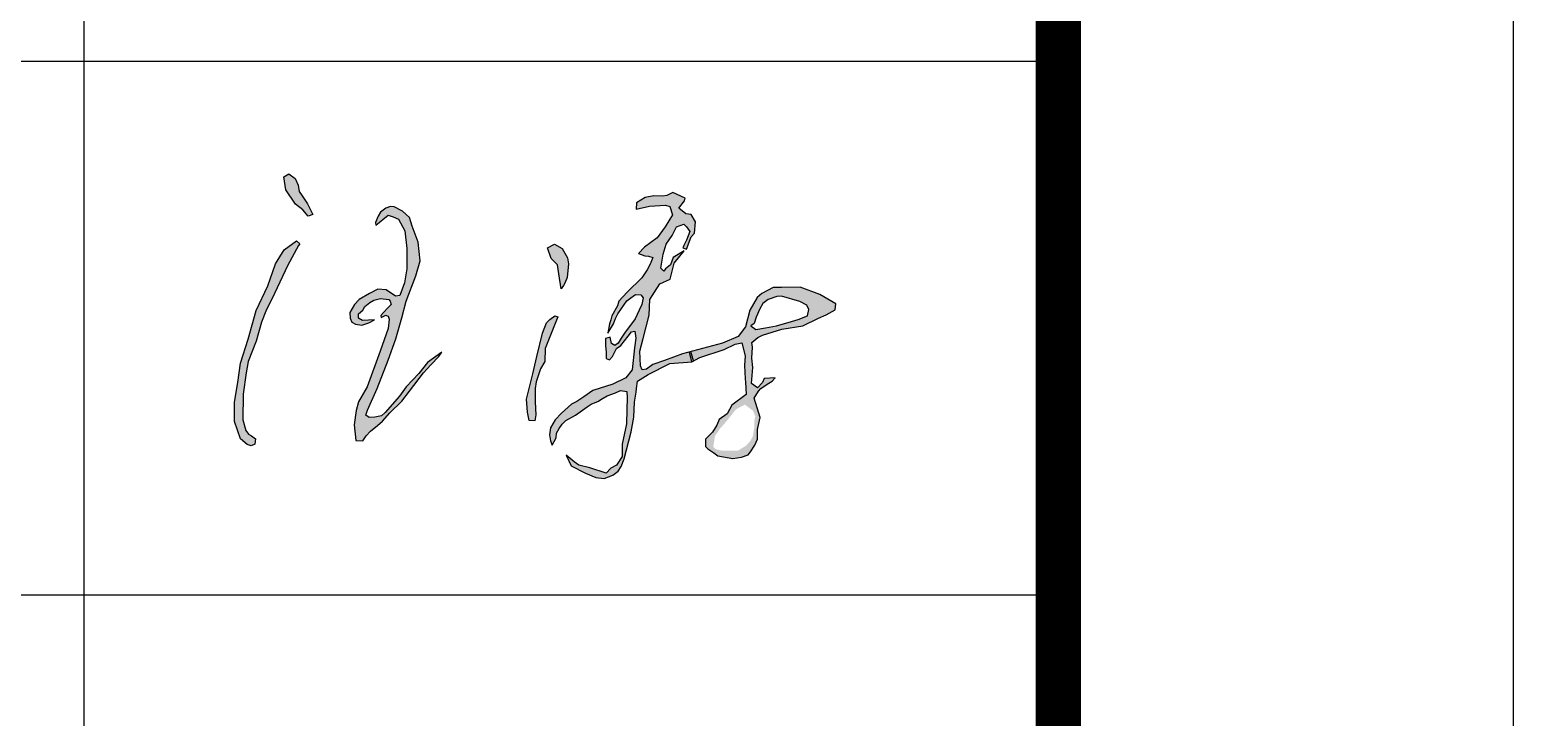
# Model space of a CAD drawing. Extents: x 1036631 to 1215829, y 649019 to 896649.
# Drawn here: x 1212488 to 1215749, y 810908 to 812418 of the extents above; entities that cross this region are included whole.
import ezdxf

# ---------------------------------------------------------------- set-up
doc = ezdxf.new("R2010")
doc.units = 0
doc.header["$LTSCALE"] = 1000
doc.header["$MEASUREMENT"] = 0
for name, color, linetype in [('PUB_TEXT', 7, 'Continuous'), ('TWT_TITLE', 7, 'Continuous'), ('图框', 7, 'Continuous')]:
    doc.layers.add(name, color=color, linetype=linetype)

msp = doc.modelspace()

# ---------------------------------------------------------------- hatches: boundary and pattern name
at = {"layer": 'PUB_TEXT'}
h = msp.add_hatch(color=4, dxfattribs=at)
h.paths.add_polyline_path([(1213056.1, 811900.8), (1213081.4, 811948.3), (1213075.2, 811954.5), (1213047.6, 811934.6), (1213028.5, 811903.5), (1213012.1, 811855.6), (1212986.1, 811801.3), (1212968.4, 811738.3), (1212952.1, 811685.9), (1212945.6, 811643.2), (1212938.3, 811600), (1212938.6, 811557.9), (1212951.9, 811519.4), (1212966.1, 811507), (1212975, 811504.5), (1212983.5, 811508), (1212984.8, 811519.7), (1212975.6, 811526.3), (1212965, 811532.7), (1212956.9, 811561.5), (1212957.4, 811617.9), (1212964, 811664.2), (1212968.8, 811689.5), (1212986.3, 811734), (1212997.6, 811776), (1213007.8, 811799.7), (1213026.3, 811838.5)])
h.paths.add_polyline_path([(1213087.6, 812053), (1213081, 812062.6), (1213078.5, 812076.8), (1213071.9, 812091.5), (1213057.7, 812101.1), (1213047, 812094.5), (1213051.6, 812066.6), (1213072.4, 812034.7), (1213089.1, 812022.6), (1213100.3, 812008.4), (1213110.9, 812011.9), (1213098.7, 812035.2)])
h = msp.add_hatch(color=4, dxfattribs=at)
h.paths.add_polyline_path([(1213847.4, 811660.5), (1213895.5, 811685.1), (1213943.9, 811688.9), (1213938.2, 811710.2), (1213923.4, 811706.3), (1213883.3, 811691.2), (1213857.6, 811682.9), (1213843.7, 811672.3), (1213834.8, 811671.2), (1213830.9, 811680.1), (1213829.2, 811711.8), (1213836.4, 811739.7), (1213849.8, 811791), (1213851.3, 811825.4), (1213861.9, 811841.7), (1213873.6, 811859.8), (1213895.8, 811869.9), (1213905.1, 811905.6), (1213926.6, 811932), (1213902.6, 811917.4), (1213896.5, 811901.9), (1213886, 811892.9), (1213882.1, 811887.9), (1213875.2, 811894.5), (1213880.5, 811925.3), (1213887.1, 811946.8), (1213900.3, 811966.3), (1213910.2, 811985), (1213926.2, 811991), (1213931.9, 811985.3), (1213939.4, 811974.5), (1213931.7, 811955.8), (1213926.2, 811944.3), (1213924.2, 811939.3), (1213931.7, 811935.8), (1213942.1, 811963), (1213949.8, 811971), (1213951.8, 811996.3), (1213942, 812012.2), (1213930.5, 812013.5), (1213915.2, 812026.1), (1213927.7, 812042.4), (1213928.7, 812048), (1213901.9, 812060.1), (1213888.7, 812054.2), (1213879.3, 812052.1), (1213860.2, 812052.8), (1213841, 812049.4), (1213821.9, 812037.9), (1213821.1, 812024.1), (1213850.7, 812030.5), (1213885.9, 812032.9), (1213895.5, 812029.7), (1213901.1, 812011.3), (1213885.1, 811984.9), (1213867.5, 811960.9), (1213839.5, 811940.2), (1213826.7, 811926.6), (1213840.7, 811921.7), (1213848.7, 811920.6), (1213857.6, 811917.5), (1213851.8, 811903.4), (1213845.7, 811890.9), (1213833.7, 811873.1), (1213801.9, 811841.7), (1213783.5, 811821.9), (1213780.2, 811811.7), (1213768.2, 811789.5), (1213765.5, 811780.5), (1213762.9, 811771.7), (1213759, 811751.2), (1213771.5, 811772.1), (1213775.7, 811783.9), (1213780.9, 811794.3), (1213789.3, 811805.4), (1213794.2, 811813), (1213801.1, 811822.4), (1213809.8, 811828.8), (1213819.9, 811836.4), (1213831.7, 811835.9), (1213836.4, 811829), (1213833.7, 811814.5), (1213827.8, 811801.7), (1213819.1, 811783.2), (1213795.9, 811751.9), (1213788.1, 811740.8), (1213782.1, 811729.7), (1213774.3, 811724.6), (1213767.1, 811728.8), (1213763.9, 811742.8), (1213753.6, 811739.5), (1213753.6, 811724.8), (1213755.7, 811708.9), (1213755.7, 811696.2), (1213762.6, 811692.7), (1213769.5, 811700.2), (1213778.2, 811717.7), (1213787.9, 811724.2), (1213803.4, 811744.8), (1213810.9, 811754.7), (1213818.4, 811756.3), (1213820.9, 811740.4), (1213817.5, 811719.2), (1213812.4, 811671.3), (1213798.4, 811653.3), (1213770.4, 811639.9), (1213726.1, 811625.6), (1213706.1, 811611.8), (1213691.1, 811601.2), (1213679.3, 811595.3), (1213657.6, 811576.1), (1213643, 811561.2), (1213632.7, 811543.9), (1213630.8, 811528.2), (1213633.1, 811515.2), (1213636.7, 811505.7), (1213645.7, 811521.5), (1213646.1, 811531.7), (1213652.4, 811542.3), (1213658.7, 811552.1), (1213666.6, 811559.6), (1213687.8, 811571.8), (1213692.9, 811575.3), (1213713.8, 811589.5), (1213722.5, 811595.8), (1213738.6, 811602.5), (1213743.7, 811605.6), (1213757.9, 811613.9), (1213775.6, 811620.9), (1213786.6, 811625.3), (1213800.8, 811623.3), (1213801.5, 811609.9), (1213800.8, 811584), (1213800, 811552.5), (1213790.5, 811507.9), (1213790.5, 811481), (1213778.2, 811462), (1213765.4, 811454.8), (1213755.3, 811444.1), (1213719.5, 811455.9), (1213695.4, 811462), (1213684.8, 811469.3), (1213667.5, 811483.3), (1213678.7, 811460.3), (1213709.8, 811443.8), (1213733, 811434.4), (1213750.7, 811432.2), (1213769.8, 811439.4), (1213781.9, 811448.2), (1213788.3, 811459), (1213794.6, 811475.8), (1213810.4, 811535), (1213816.3, 811567.2), (1213817.9, 811599.7), (1213821, 811622.1), (1213822.2, 811630), (1213824.5, 811646.5)])
h.paths.add_polyline_path([(1214014.9, 811715.9), (1214038.8, 811727.2), (1214053.8, 811730.3), (1214060.6, 811701.8), (1214059.7, 811680.2), (1214061.1, 811651.5), (1214061.9, 811644), (1214062.8, 811617.1), (1214031.4, 811593.5), (1214021.2, 811574.1), (1214003.6, 811562.2), (1213998.3, 811549.8), (1213989.4, 811534.4), (1213973.6, 811518.5), (1213973.6, 811502.6), (1213978.9, 811497.8), (1213992.1, 811488.5), (1214000.5, 811482.3), (1214034, 811476.6), (1214053, 811479.3), (1214067.6, 811484.6), (1214072.9, 811491.2), (1214082.1, 811505.7), (1214087.9, 811518.9), (1214087.9, 811540.1), (1214093.6, 811566.6), (1214080.8, 811608.9), (1214090.5, 811623.9), (1214095.4, 811630.1), (1214109.1, 811639.3), (1214120.5, 811645.9), (1214126.7, 811653.4), (1214102.3, 811651.8), (1214099, 811642.9), (1214087.9, 811631.5), (1214074.6, 811640.9), (1214077.6, 811675.9), (1214075.8, 811696.4), (1214076.7, 811720.9), (1214075.5, 811730.8), (1214088.8, 811742.2), (1214099, 811747.5), (1214141.5, 811760.3), (1214187.8, 811767.6), (1214222.4, 811784.8), (1214239.1, 811792.1), (1214258.6, 811802.7), (1214260.3, 811816), (1214225.2, 811836.1), (1214181.7, 811852.3), (1214140.4, 811851.7), (1214122.5, 811851.7), (1214097.4, 811838.3), (1214087.4, 811830), (1214071.2, 811802.1), (1214061.7, 811765.3), (1214045.6, 811744.1), (1214011, 811729.7), (1213941.6, 811711.1), (1213947.1, 811690.6), (1213961.5, 811698.3)])
h.paths.add_polyline_path([(1214073.5, 811768), (1214080.4, 811772.8), (1214084.7, 811786.5), (1214092.9, 811804.8), (1214099.9, 811816.9), (1214111.6, 811825.5), (1214130.4, 811832.1), (1214140.9, 811832.9), (1214181, 811821.1), (1214196.4, 811813.1), (1214200.7, 811803.5), (1214197.9, 811789.9), (1214177.6, 811781.9), (1214162.7, 811777), (1214130, 811767.7), (1214105.6, 811763.4), (1214084, 811759.4)], flags=16)
h.paths.add_polyline_path([(1214050.8, 811589.7), (1214060.2, 811594.6), (1214077.9, 811581.4), (1214083.1, 811568.9), (1214081, 811559.2), (1214081, 811544.6), (1214077.5, 811524.1), (1214070.9, 811513), (1214062.6, 811504.3), (1214044.9, 811493.5), (1214014.6, 811493.2), (1214004.5, 811494.6), (1213995.9, 811497), (1213990.6, 811501.9), (1213994.5, 811525.5), (1214005.9, 811542.2), (1214020.5, 811558.8), (1214040.3, 811583.8)], flags=16)
h.paths.add_polyline_path([(1213941.6, 811711.1), (1213938.2, 811710.2), (1213943.9, 811688.9), (1213947.1, 811690.6)], flags=17)
msp.add_hatch(color=4, dxfattribs=at).paths.add_polyline_path([(1213278.8, 811782.3), (1213276, 811761.9), (1213258.8, 811712), (1213230.5, 811633.4), (1213211.2, 811600.7), (1213206.3, 811581.5), (1213201.8, 811550.1), (1213205.4, 811516.1), (1213220.6, 811514.8), (1213227.8, 811526), (1213237.2, 811536.7), (1213252.9, 811548.8), (1213263.6, 811558.6), (1213280.2, 811576.5), (1213306.7, 811602.1), (1213323.2, 811624), (1213354.2, 811664.3), (1213369.8, 811681.8), (1213387.3, 811700.1), (1213394, 811709.5), (1213362.7, 811687.2), (1213343.6, 811663), (1213315.9, 811633.9), (1213301.3, 811613.1), (1213269.8, 811577.5), (1213261.4, 811570.3), (1213247.1, 811566.9), (1213234.8, 811566.3), (1213227.3, 811571.7), (1213231.2, 811582.6), (1213252, 811630.2), (1213276.3, 811692.2), (1213292.9, 811738.9), (1213306.3, 811785.5), (1213316.2, 811821.5), (1213336.8, 811877.8), (1213346.3, 811910.2), (1213342, 811951.7), (1213329.1, 811986.8), (1213323.4, 812005.7), (1213308.1, 812019.5), (1213289.5, 812029.2), (1213281.1, 812029.8), (1213271.3, 812026.4), (1213259.4, 812017.3), (1213254.4, 812008.5), (1213248.7, 811994.4), (1213249.5, 811988.5), (1213276, 812010.7), (1213287.4, 812007.2), (1213299.3, 812001.6), (1213312.9, 811975.9), (1213317.4, 811937.8), (1213317.1, 811892.8), (1213312, 811862), (1213301.9, 811834.3), (1213292.2, 811832.5), (1213271.8, 811846.9), (1213253.4, 811848.1), (1213235.5, 811838.8), (1213212.6, 811825.5), (1213202.2, 811814.2), (1213192.2, 811797.1), (1213192.6, 811784.3), (1213196.8, 811775.6), (1213204.6, 811771), (1213218.1, 811769.2), (1213233.6, 811774.1), (1213246, 811781.2), (1213220.1, 811779.4), (1213211, 811784.3), (1213211.2, 811794.2), (1213220.3, 811802), (1213225.2, 811810.4), (1213241, 811822.8), (1213259.8, 811827.9), (1213279.8, 811824.9), (1213282.6, 811814.2), (1213275.7, 811807.3), (1213266.4, 811797.1), (1213260, 811790), (1213260.9, 811785.8), (1213275, 811792.9)])
h = msp.add_hatch(color=4, dxfattribs=at)
h.paths.add_polyline_path([(1213642.7, 811789.8), (1213631.8, 811781.7), (1213624.3, 811773.9), (1213615.5, 811751.4), (1213603.3, 811700.5), (1213594.5, 811662.5), (1213580.4, 811606.9), (1213582.5, 811578.4), (1213586.4, 811559.7), (1213598.3, 811559), (1213600.8, 811572), (1213599, 811600.5), (1213599.3, 811630.3), (1213601.3, 811644.7), (1213611.2, 811673), (1213620.5, 811689.3), (1213621.2, 811717.9), (1213648.9, 811787.4)])
h.paths.add_polyline_path([(1213648.4, 811901.8), (1213651.4, 811882.2), (1213656.4, 811848.6), (1213661.9, 811856.1), (1213664.4, 811861.6), (1213669.4, 811874.1), (1213672.4, 811903.7), (1213670.4, 811917.3), (1213658.4, 811937.3), (1213641.8, 811947.3), (1213626.8, 811938.8), (1213634.8, 811915.8)])

# ---------------------------------------------------------------- linework, layer by layer
at = {"layer": 'PUB_TEXT', "color": 4}
for p, q in [((1213943.9, 811688.9), (1213938.2, 811710.2)), ((1213947.1, 811690.6), (1213941.6, 811711.1))]:
    msp.add_line(p, q, dxfattribs=at)
for points in [[(1213072.4, 812034.7), (1213051.6, 812066.6), (1213047, 812094.5), (1213057.7, 812101.1), (1213071.9, 812091.5), (1213078.5, 812076.8), (1213081, 812062.6), (1213087.6, 812053), (1213098.7, 812035.2), (1213110.9, 812011.9), (1213100.3, 812008.4), (1213089.1, 812022.6), (1213072.4, 812034.7)], [(1213249.5, 811988.5), (1213276, 812010.7), (1213287.4, 812007.2), (1213299.3, 812001.6), (1213312.9, 811975.9), (1213317.4, 811937.8), (1213317.1, 811892.8), (1213312, 811862), (1213301.9, 811834.3), (1213292.2, 811832.5), (1213271.8, 811846.9), (1213253.4, 811848.1), (1213235.5, 811838.8), (1213212.6, 811825.5), (1213202.2, 811814.2), (1213192.2, 811797.1), (1213192.6, 811784.3), (1213196.8, 811775.6), (1213204.6, 811771), (1213218.1, 811769.2), (1213233.6, 811774.1), (1213246, 811781.2), (1213220.1, 811779.4), (1213211, 811784.3), (1213211.2, 811794.2), (1213220.3, 811802), (1213225.2, 811810.4), (1213236.3, 811819.1), (1213244.5, 811823.7), (1213259.8, 811827.9), (1213277.5, 811825.3), (1213280.6, 811821.7), (1213282.6, 811814.2), (1213275.7, 811807.3), (1213266.4, 811797.1), (1213260, 811790), (1213260.9, 811785.8), (1213271.5, 811791.1), (1213276.4, 811788.9), (1213278.8, 811782.3), (1213276, 811761.9), (1213258.8, 811712), (1213230.5, 811633.4), (1213211.2, 811600.7), (1213206.3, 811581.5), (1213201.8, 811550.1), (1213205.4, 811516.1), (1213220.6, 811514.8), (1213227.8, 811526), (1213237.2, 811536.7), (1213252.9, 811548.8), (1213263.6, 811558.6), (1213280.2, 811576.5), (1213306.7, 811602.1), (1213323.2, 811624), (1213354.2, 811664.3), (1213369.8, 811681.8), (1213387.3, 811700.1), (1213394, 811709.5), (1213362.7, 811687.2), (1213343.6, 811663), (1213315.9, 811633.9), (1213301.3, 811613.1), (1213269.8, 811577.5), (1213261.4, 811570.3), (1213247.1, 811566.9), (1213234.8, 811566.3), (1213227.3, 811571.7), (1213231.2, 811582.6), (1213252, 811630.2), (1213276.3, 811692.2), (1213292.9, 811738.9), (1213306.3, 811785.5), (1213316.2, 811821.5), (1213336.8, 811877.8), (1213346.3, 811910.2), (1213342, 811951.7), (1213329.1, 811986.8), (1213323.4, 812005.7), (1213308.1, 812019.5), (1213289.5, 812029.2), (1213281.1, 812029.8), (1213271.3, 812026.4), (1213259.4, 812017.3), (1213254.4, 812008.5), (1213248.7, 811994.4), (1213248.7, 811994.4), (1213249.5, 811988.5)], [(1213079.2, 811944.1), (1213056.1, 811900.8), (1213026.3, 811838.5), (1213007.8, 811799.7), (1212997.6, 811776), (1212986.3, 811734), (1212968.8, 811689.5), (1212964, 811664.2), (1212957.4, 811617.9), (1212956.9, 811561.5), (1212963.6, 811537.7), (1212969.3, 811530.1), (1212975.6, 811526.3), (1212984.8, 811519.7), (1212984.8, 811519.7), (1212983.5, 811508), (1212975, 811504.5), (1212966.1, 811507), (1212951.9, 811519.4), (1212938.6, 811557.9), (1212938.3, 811600), (1212945.6, 811643.2), (1212952.1, 811685.9), (1212968.4, 811738.3), (1212986.1, 811801.3), (1213012.1, 811855.6), (1213028.5, 811903.5), (1213047.6, 811934.6), (1213075.2, 811954.5), (1213082.2, 811947.5), (1213079.2, 811944.1)], [(1213656.4, 811848.6), (1213651.4, 811882.2), (1213648.4, 811901.8), (1213634.8, 811915.8), (1213626.8, 811938.8), (1213641.8, 811947.3), (1213658.4, 811937.3), (1213670.4, 811917.3), (1213672.4, 811903.7), (1213669.4, 811874.1), (1213664.4, 811861.6), (1213661.9, 811856.1), (1213656.4, 811848.6)], [(1214073.5, 811768), (1214084, 811759.4), (1214105.6, 811763.4), (1214130, 811767.7), (1214162.7, 811777), (1214177.6, 811781.9), (1214197.9, 811789.9), (1214200.7, 811803.5), (1214196.4, 811813.1), (1214181, 811821.1), (1214140.9, 811832.9), (1214130.4, 811832.1), (1214111.6, 811825.5), (1214099.9, 811816.9), (1214092.9, 811804.8), (1214084.7, 811786.5), (1214080.4, 811772.8), (1214073.5, 811768)], [(1213648.9, 811787.4), (1213621.2, 811717.9), (1213620.5, 811689.3), (1213611.2, 811673), (1213601.3, 811644.7), (1213599.3, 811630.3), (1213599, 811600.5), (1213600.8, 811572), (1213598.3, 811559), (1213598.3, 811559), (1213586.4, 811559.7), (1213582.5, 811578.4), (1213580.4, 811606.9), (1213594.5, 811662.5), (1213603.3, 811700.5), (1213615.5, 811751.4), (1213624.3, 811773.9), (1213631.8, 811781.7), (1213642.7, 811789.8), (1213648.9, 811787.4)]]:
    msp.add_lwpolyline(points, dxfattribs=at)
msp.add_lwpolyline([(1213821.1, 812024.1), (1213850.7, 812030.5), (1213885.9, 812032.9), (1213895.5, 812029.7), (1213901.1, 812011.3), (1213885.1, 811984.9), (1213867.5, 811960.9), (1213839.5, 811940.2), (1213839.5, 811940.2), (1213826.7, 811926.6), (1213840.7, 811921.7), (1213848.7, 811920.6), (1213857.6, 811917.5), (1213851.8, 811903.4), (1213845.7, 811890.9), (1213833.7, 811873.1), (1213801.9, 811841.7), (1213783.5, 811821.9), (1213780.2, 811811.7), (1213768.2, 811789.5), (1213765.5, 811780.5), (1213762.9, 811771.7), (1213759, 811751.2), (1213771.5, 811772.1), (1213775.7, 811783.9), (1213780.9, 811794.3), (1213789.3, 811805.4), (1213794.2, 811813), (1213801.1, 811822.4), (1213809.8, 811828.8), (1213819.9, 811836.4), (1213831.7, 811835.9), (1213836.4, 811829), (1213833.7, 811814.5), (1213827.8, 811801.7), (1213819.1, 811783.2), (1213795.9, 811751.9), (1213788.1, 811740.8), (1213782.1, 811729.7), (1213774.3, 811724.6), (1213767.1, 811728.8), (1213763.9, 811742.8), (1213753.6, 811739.5), (1213753.6, 811724.8), (1213755.7, 811708.9), (1213755.7, 811696.2), (1213762.6, 811692.7), (1213769.5, 811700.2), (1213778.2, 811717.7), (1213787.9, 811724.2), (1213803.4, 811744.8), (1213810.9, 811754.7), (1213818.4, 811756.3), (1213820.9, 811740.4), (1213817.5, 811719.2), (1213812.4, 811671.3), (1213798.4, 811653.3), (1213770.4, 811639.9), (1213726.1, 811625.6), (1213706.1, 811611.8), (1213691.1, 811601.2), (1213679.3, 811595.3), (1213657.6, 811576.1), (1213643, 811561.2), (1213632.7, 811543.9), (1213630.8, 811528.2), (1213633.1, 811515.2), (1213636.7, 811505.7), (1213636.7, 811505.7), (1213645.7, 811521.5), (1213646.1, 811531.7), (1213652.4, 811542.3), (1213658.7, 811552.1), (1213666.6, 811559.6), (1213687.8, 811571.8), (1213692.9, 811575.3), (1213713.8, 811589.5), (1213722.5, 811595.8), (1213738.6, 811602.5), (1213743.7, 811605.6), (1213757.9, 811613.9), (1213775.6, 811620.9), (1213786.6, 811625.3), (1213800.8, 811623.3), (1213801.5, 811609.9), (1213800.8, 811584), (1213800, 811552.5), (1213790.5, 811507.9), (1213790.5, 811481), (1213778.2, 811462), (1213765.4, 811454.8), (1213755.3, 811444.1), (1213719.5, 811455.9), (1213695.4, 811462), (1213684.8, 811469.3), (1213667.5, 811483.3), (1213667.5, 811483.3), (1213678.7, 811460.3), (1213709.8, 811443.8), (1213733, 811434.4), (1213750.7, 811432.2), (1213769.8, 811439.4), (1213781.9, 811448.2), (1213788.3, 811459), (1213794.6, 811475.8), (1213810.4, 811535), (1213816.3, 811567.2), (1213817.9, 811599.7), (1213821, 811622.1), (1213822.2, 811630), (1213824.5, 811646.5), (1213847.4, 811660.5), (1213895.5, 811685.1), (1213943.9, 811688.9), (1213961.5, 811698.3), (1214014.9, 811715.9), (1214038.8, 811727.2), (1214053.8, 811730.3), (1214060.6, 811701.8), (1214059.7, 811680.2), (1214061.1, 811651.5), (1214061.9, 811644), (1214062.8, 811617.1), (1214031.4, 811593.5), (1214021.2, 811574.1), (1214003.6, 811562.2), (1213998.3, 811549.8), (1213989.4, 811534.4), (1213973.6, 811518.5), (1213973.6, 811502.6), (1213978.9, 811497.8), (1213992.1, 811488.5), (1214000.5, 811482.3), (1214034, 811476.6), (1214053, 811479.3), (1214067.6, 811484.6), (1214072.9, 811491.2), (1214082.1, 811505.7), (1214087.9, 811518.9), (1214087.9, 811540.1), (1214093.6, 811566.6), (1214080.8, 811608.9), (1214090.5, 811623.9), (1214095.4, 811630.1), (1214109.1, 811639.3), (1214120.5, 811645.9), (1214126.7, 811653.4), (1214102.3, 811651.8), (1214099, 811642.9), (1214087.9, 811631.5), (1214074.6, 811640.9), (1214077.6, 811675.9), (1214075.8, 811696.4), (1214076.7, 811720.9), (1214075.5, 811730.8), (1214088.8, 811742.2), (1214099, 811747.5), (1214141.5, 811760.3), (1214187.8, 811767.6), (1214222.4, 811784.8), (1214239.1, 811792.1), (1214258.6, 811802.7), (1214260.3, 811816), (1214225.2, 811836.1), (1214225.2, 811836.1), (1214181.7, 811852.3), (1214140.4, 811851.7), (1214122.5, 811851.7), (1214097.4, 811838.3), (1214087.4, 811830), (1214071.2, 811802.1), (1214061.7, 811765.3), (1214061.7, 811765.3), (1214045.6, 811744.1), (1214011, 811729.7), (1213923.4, 811706.3), (1213883.3, 811691.2), (1213857.6, 811682.9), (1213843.7, 811672.3), (1213834.8, 811671.2), (1213830.9, 811680.1), (1213829.2, 811711.8), (1213836.4, 811739.7), (1213849.8, 811791), (1213851.3, 811825.4), (1213861.9, 811841.7), (1213873.6, 811859.8), (1213895.8, 811869.9), (1213905.1, 811905.6), (1213926.6, 811932), (1213902.6, 811917.4), (1213896.5, 811901.9), (1213886, 811892.9), (1213882.1, 811887.9), (1213875.2, 811894.5), (1213880.5, 811925.3), (1213887.1, 811946.8), (1213900.3, 811966.3), (1213910.2, 811985), (1213926.2, 811991), (1213931.9, 811985.3), (1213939.4, 811974.5), (1213931.7, 811955.8), (1213926.2, 811944.3), (1213924.2, 811939.3), (1213931.7, 811935.8), (1213942.1, 811963), (1213949.8, 811971), (1213951.8, 811996.3), (1213942, 812012.2), (1213930.5, 812013.5), (1213915.2, 812026.1), (1213927.7, 812042.4), (1213928.7, 812048), (1213901.9, 812060.1), (1213888.7, 812054.2), (1213879.3, 812052.1), (1213860.2, 812052.8), (1213841, 812049.4), (1213821.9, 812037.9), (1213821.1, 812024.1)], close=True, dxfattribs=at)
at = {"layer": 'TWT_TITLE'}
msp.add_lwpolyline([(1156349.1, 783418.7), (1215749.1, 783418.7), (1215749.1, 825418.7), (1156349.1, 825418.7)], close=True, dxfattribs=at)
at = {"layer": 'TWT_TITLE', "const_width": 100}
msp.add_lwpolyline([(1158849.1, 784418.7), (1214749.1, 784418.7), (1214749.1, 824418.7), (1158849.1, 824418.7)], close=True, dxfattribs=at)
at = {"layer": '图框', "color": 0}
for p, q in [((1209049.1, 812348.6), (1214727.1, 812348.6)), ((1209049.1, 811177.3), (1214727.1, 811177.3))]:
    msp.add_line(p, q, dxfattribs=at)
at = {"layer": '图框', "color": 4, "const_width": 98.6}
msp.add_lwpolyline([(1209049.1, 824418.7), (1214749.1, 824418.7), (1214749.1, 784418.7), (1209049.1, 784418.7)], close=True, dxfattribs=at)
at = {"layer": '图框', "color": 0}
msp.add_lwpolyline([(1212608, 809029.9), (1212608, 815667.3)], dxfattribs=at)

doc.saveas('drawing.dxf')
